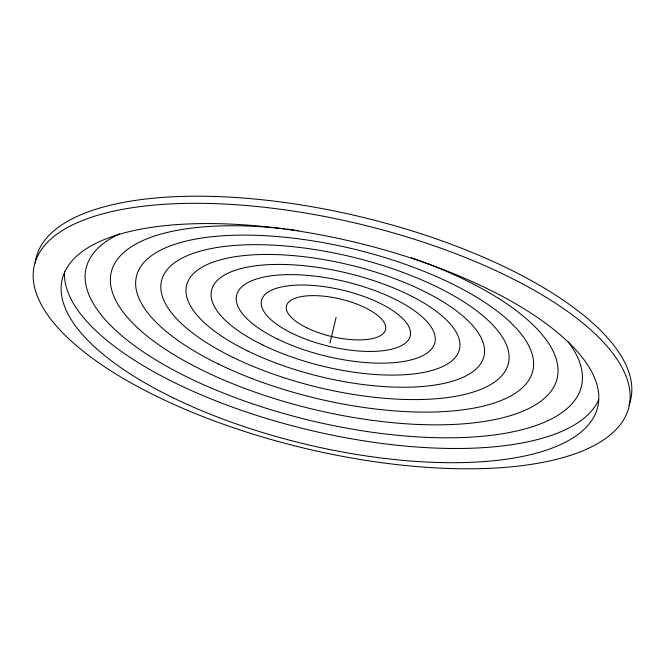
<?xml version="1.0" encoding="UTF-8"?>
<svg xmlns="http://www.w3.org/2000/svg" width="665" height="665" viewBox="0 0 665 665"><rect width="100%" height="100%" fill="white"/><g stroke="black" fill="none" stroke-linecap="round" stroke-linejoin="round"><path stroke-width="1" d="M329.973 343.115L336.124 317.263M35.162 263.082A305.617 115.427 13.4 0 1 361.103 216.915A305.617 115.427 13.4 0 1 628.94 405.276M411.344 257.721A229.176 86.558 13.4 0 1 507.719 416.431A229.176 86.558 13.4 0 1 143.948 333.456A229.176 86.558 13.4 0 1 284.778 228.86M286.74 229.084A229.176 86.558 13.4 0 1 294.62 230.057M296.598 230.323A229.176 86.558 13.4 0 1 298.585 230.597M568.251 341.91A254.595 96.159 13.4 0 1 309.691 420.322A254.595 96.159 13.4 0 1 119.617 233.789M598.641 399.931A275.268 103.964 13.4 0 1 307.596 429.656A275.268 103.964 13.4 0 1 64.605 271.445M157.239 396.623A305.617 115.427 13.4 0 0 628.658 408.027A305.617 115.427 13.4 0 0 209.076 203.465A305.617 115.427 13.4 0 0 157.239 396.623M277.571 339.092A101.92 38.495 13.4 0 0 434.785 342.899A101.92 38.495 13.4 0 0 294.861 274.678A101.92 38.495 13.4 0 0 277.571 339.092M292.268 333.381A76.442 28.869 13.4 0 0 410.189 336.232A76.442 28.869 13.4 0 0 305.235 285.061A76.442 28.869 13.4 0 0 292.268 333.381M262.833 345.019A127.389 48.113 13.4 0 0 459.332 349.765A127.389 48.113 13.4 0 0 284.437 264.495A127.389 48.113 13.4 0 0 262.833 345.019M248.045 351.137A152.85 57.73 13.4 0 0 483.812 356.839A152.85 57.73 13.4 0 0 273.972 254.529A152.85 57.73 13.4 0 0 248.045 351.137M218.336 363.996A203.748 76.957 13.4 0 0 532.615 371.602A203.748 76.957 13.4 0 0 252.9 235.219A203.748 76.957 13.4 0 0 218.336 363.996M172.875 397.687A275.268 103.964 13.4 0 0 597.478 407.961A275.268 103.964 13.4 0 0 219.566 223.706A275.268 103.964 13.4 0 0 172.875 397.687M233.207 357.471A178.303 67.348 13.4 0 0 508.243 364.121A178.303 67.348 13.4 0 0 263.456 244.77A178.303 67.348 13.4 0 0 233.207 357.471M306.922 327.87A50.964 19.252 13.4 0 0 385.534 329.774A50.964 19.252 13.4 0 0 315.567 295.659A50.964 19.252 13.4 0 0 306.922 327.87"/></g></svg>
